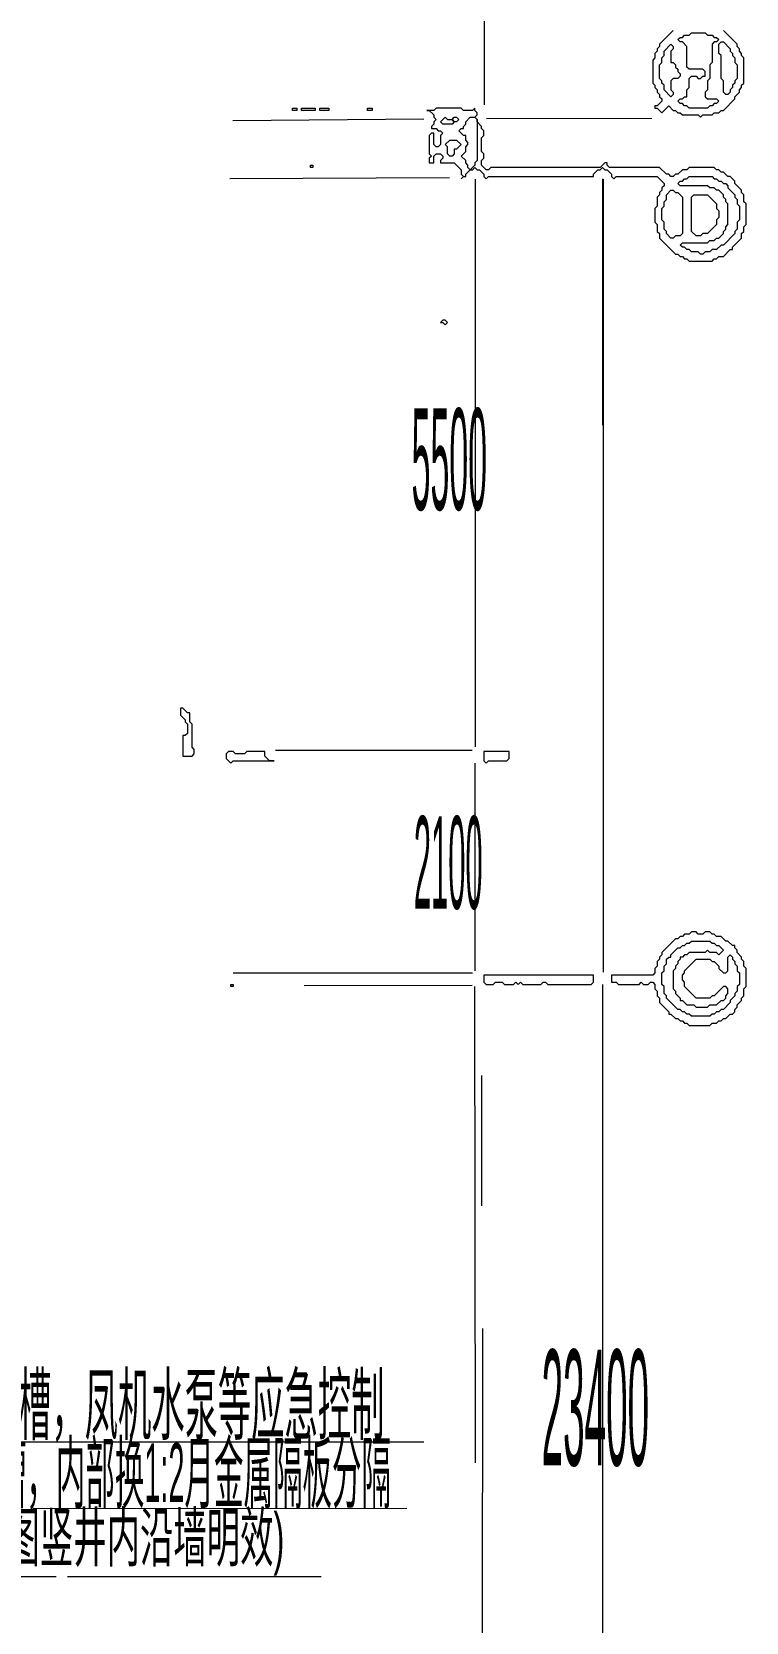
# Model space of a CAD drawing. Extents: x 20 to 3943, y 20 to 2783.
# Drawn here: x 2989 to 3302, y 1468 to 2164 of the extents above; entities that cross this region are included whole.
import ezdxf

# ---------------------------------------------------------------- set-up
doc = ezdxf.new("R2010")
doc.units = 0
for name, color, linetype, lineweight in [('OCR_TEXT', 6, 'Continuous', 0), ('TRACE_STRAIGHT', 5, 'Continuous', 0), ('TRACE_TEXT_SYMBOL', 6, 'Continuous', 0)]:
    doc.layers.add(name, color=color, linetype=linetype, lineweight=lineweight)
doc.styles.add('wqy-unicode', font='wqy-unicode.lff')

msp = doc.modelspace()

# ---------------------------------------------------------------- linework, layer by layer
at = {"layer": 'TRACE_STRAIGHT', "color": 5}
for p, q in [((3187.28, 2132.37), (3187.42, 2376.12)), ((3076.86, 2125.63), (3160.63, 2126.25)), ((3188.13, 2126.51), (3260.63, 2126.54)), ((3075.62, 2100.09), (3171.88, 2100.52)), ((3183.25, 1851.12), (3183.3, 2099.88)), ((3239, 2100), (3239, 1992)), ((3239.37, 1752.38), (3239.37, 2099.88)), ((3095.62, 1849.64), (3181.88, 1849.71)), ((3183, 1844), (3183, 1753)), ((3077, 1752), (3182, 1752)), ((3108.12, 1746.52), (3181.88, 1746.72)), ((3182.91, 1746.12), (3183.2, 1537.37)), ((3239, 1747), (3239, 1372)), ((3186, 1707), (3186, 1650)), ((3186.44, 1448.62), (3186.47, 1596.13)), ((2883.12, 1546.56), (3160.63, 1546.59)), ((2989.37, 1517.39), (3153.13, 1517.52)), ((2868.13, 1487.49), (2999.38, 1487.59)), ((3004.38, 1487.56), (3115.62, 1487.56))]:
    msp.add_line(p, q, dxfattribs=at)
at = {"layer": 'TRACE_TEXT_SYMBOL', "color": 6}
for points in [[(3270, 2165), (3264, 2159), (3264, 2158), (3263, 2157), (3263, 2156), (3262, 2155), (3262, 2153), (3261, 2152), (3261, 2142), (3262, 2141), (3262, 2140), (3263, 2139), (3263, 2138), (3264, 2137), (3264, 2136), (3265, 2135), (3265, 2134), (3263, 2132), (3262, 2132), (3262, 2131), (3263, 2131), (3265, 2129), (3268, 2132), (3270, 2130), (3271, 2130), (3272, 2129), (3273, 2129), (3274, 2128), (3281, 2128), (3282, 2127), (3283, 2128), (3287, 2128), (3288, 2129), (3290, 2129), (3291, 2130), (3292, 2130), (3297, 2135), (3297, 2136), (3299, 2138), (3299, 2139), (3300, 2140), (3300, 2141), (3301, 2142), (3301, 2153), (3300, 2154), (3300, 2155), (3299, 2156), (3299, 2157), (3298, 2158), (3298, 2159), (3292, 2165)], [(3166, 2131), (3165, 2130), (3162, 2130), (3163, 2130), (3165, 2128), (3165, 2127), (3166, 2126), (3165, 2125), (3165, 2124), (3164, 2123), (3164, 2122), (3166, 2122), (3167, 2121), (3168, 2121), (3169, 2120), (3168, 2119), (3168, 2115), (3167, 2114), (3166, 2114), (3165, 2115), (3165, 2120), (3164, 2120), (3163, 2119), (3163, 2111), (3164, 2110), (3163, 2109), (3163, 2107), (3165, 2107), (3165, 2110), (3166, 2111), (3168, 2111), (3169, 2110), (3169, 2109), (3168, 2108), (3168, 2107), (3174, 2107), (3177, 2104), (3177, 2102), (3178, 2101), (3177, 2100), (3178, 2101), (3179, 2101), (3179, 2102), (3181, 2104), (3182, 2104), (3183, 2105), (3184, 2104), (3185, 2104), (3187, 2102), (3187, 2101), (3188, 2100), (3189, 2101), (3235, 2101), (3235, 2102), (3237, 2104), (3238, 2104), (3239, 2105), (3240, 2104), (3241, 2104), (3243, 2102), (3243, 2101), (3244, 2100), (3245, 2101), (3263, 2101)], [(3238, 2105), (3190, 2105), (3189, 2104), (3188, 2104), (3186, 2106), (3186, 2108), (3187, 2109), (3187, 2111), (3186, 2112), (3186, 2118), (3187, 2119), (3187, 2121), (3186, 2122), (3186, 2123), (3184, 2125), (3184, 2126), (3183, 2127), (3184, 2128), (3184, 2129), (3183, 2130), (3183, 2131), (3182, 2130), (3178, 2130), (3177, 2131), (3166, 2131)], [(3263, 2101), (3266, 2098), (3266, 2097), (3265, 2096), (3265, 2095), (3264, 2094), (3264, 2093), (3263, 2092), (3263, 2088), (3262, 2087), (3262, 2081), (3263, 2080), (3263, 2077), (3264, 2076), (3264, 2074), (3271, 2067), (3272, 2067), (3273, 2066), (3274, 2066), (3275, 2065), (3276, 2065), (3277, 2064), (3287, 2064), (3288, 2065), (3289, 2065), (3290, 2066), (3292, 2066), (3295, 2069), (3296, 2069), (3296, 2070), (3300, 2074), (3300, 2076), (3301, 2077), (3301, 2079), (3302, 2080), (3302, 2089), (3301, 2090), (3301, 2093), (3300, 2094), (3300, 2095), (3297, 2098), (3297, 2099), (3295, 2101), (3294, 2101), (3292, 2103), (3291, 2103), (3290, 2104), (3289, 2104), (3288, 2105), (3277, 2105), (3276, 2104), (3274, 2104), (3272, 2102), (3271, 2102), (3270, 2101), (3269, 2101), (3268, 2102), (3267, 2102), (3264, 2105), (3242, 2105), (3241, 2106), (3241, 2107), (3240, 2107), (3238, 2105)], [(3278, 1770), (3277, 1769), (3275, 1769), (3274, 1768), (3273, 1768), (3272, 1767), (3271, 1767), (3265, 1761), (3265, 1760), (3264, 1759), (3264, 1758), (3263, 1757), (3263, 1755), (3262, 1754), (3262, 1752), (3261, 1751), (3243, 1751), (3243, 1748), (3245, 1748), (3246, 1747), (3255, 1747), (3256, 1748), (3257, 1747), (3259, 1747), (3260, 1748), (3261, 1748), (3262, 1747), (3262, 1745), (3263, 1744), (3263, 1742), (3264, 1741), (3264, 1739), (3268, 1735), (3268, 1734), (3269, 1734), (3271, 1732), (3272, 1732), (3273, 1731), (3274, 1731), (3275, 1730), (3276, 1730), (3277, 1729), (3286, 1729), (3287, 1730), (3289, 1730), (3290, 1731), (3291, 1731), (3292, 1732), (3293, 1732), (3295, 1734), (3296, 1734), (3297, 1735), (3297, 1736), (3298, 1737), (3298, 1738), (3300, 1740), (3300, 1741), (3301, 1742), (3301, 1745), (3302, 1746), (3302, 1754), (3301, 1755), (3301, 1757), (3300, 1758)], [(3294, 1759), (3295, 1760), (3296, 1759), (3296, 1758), (3297, 1757), (3297, 1756), (3298, 1755), (3298, 1753), (3299, 1752), (3299, 1747), (3298, 1746), (3298, 1744), (3297, 1743), (3297, 1742), (3295, 1740), (3295, 1739), (3292, 1736), (3291, 1736), (3290, 1735), (3289, 1735), (3288, 1734), (3287, 1734), (3286, 1733), (3278, 1733), (3277, 1734), (3276, 1734), (3275, 1735), (3274, 1735), (3273, 1736), (3272, 1736), (3267, 1741), (3267, 1742), (3266, 1743), (3266, 1746), (3265, 1747), (3265, 1752), (3266, 1753), (3266, 1755), (3267, 1756), (3267, 1758), (3268, 1759), (3269, 1759), (3269, 1760), (3272, 1763), (3273, 1763), (3274, 1764), (3275, 1764), (3276, 1765), (3277, 1765)], [(3277, 1765), (3278, 1766), (3286, 1766), (3287, 1765), (3288, 1765), (3289, 1764), (3290, 1764), (3292, 1762), (3290, 1760), (3289, 1761), (3286, 1761), (3285, 1762), (3284, 1761), (3277, 1761), (3276, 1760), (3275, 1760), (3274, 1759), (3273, 1759), (3273, 1758), (3272, 1757), (3272, 1756), (3271, 1755), (3271, 1754), (3270, 1753), (3270, 1745), (3271, 1744), (3271, 1743), (3273, 1741), (3273, 1740), (3274, 1740), (3276, 1738), (3279, 1738), (3280, 1737), (3285, 1737), (3286, 1738), (3289, 1738), (3291, 1740), (3292, 1740), (3293, 1741), (3293, 1742), (3294, 1743), (3294, 1745), (3293, 1746), (3292, 1746), (3288, 1742), (3287, 1742), (3286, 1741), (3280, 1741), (3275, 1746), (3275, 1748), (3274, 1749), (3274, 1751), (3275, 1752), (3275, 1753), (3280, 1758), (3286, 1758), (3287, 1757), (3288, 1757), (3290, 1755), (3290, 1754), (3292, 1752), (3293, 1752), (3294, 1753), (3294, 1759)], [(3300, 1758), (3300, 1759), (3298, 1761), (3298, 1762), (3297, 1763), (3297, 1764), (3296, 1764), (3294, 1766), (3293, 1766), (3291, 1768), (3289, 1768), (3288, 1769), (3287, 1769), (3286, 1770), (3284, 1770), (3283, 1769), (3281, 1769), (3280, 1770), (3278, 1770)]]:
    msp.add_lwpolyline(points, dxfattribs=at)
for points in [[(3277, 2163), (3278, 2164), (3284, 2164), (3285, 2163), (3287, 2163), (3288, 2162), (3289, 2162), (3290, 2161), (3289, 2160), (3288, 2160), (3287, 2159), (3287, 2151), (3286, 2150), (3286, 2144), (3285, 2143), (3285, 2139), (3284, 2138), (3284, 2136), (3285, 2135), (3289, 2135), (3290, 2134), (3289, 2133), (3288, 2133), (3287, 2132), (3286, 2132), (3285, 2131), (3277, 2131), (3276, 2132), (3275, 2132), (3274, 2133), (3273, 2133), (3272, 2134), (3273, 2135), (3274, 2135), (3275, 2136), (3276, 2136), (3276, 2139), (3277, 2140), (3277, 2144), (3278, 2145), (3280, 2145), (3281, 2144), (3282, 2144), (3283, 2145), (3284, 2145), (3284, 2147), (3283, 2148), (3277, 2148), (3276, 2149), (3276, 2158), (3274, 2160), (3273, 2160), (3272, 2161), (3273, 2162), (3274, 2162), (3275, 2163)], [(3269, 2159), (3270, 2158), (3270, 2157), (3269, 2156), (3269, 2151), (3270, 2151), (3271, 2150), (3271, 2149), (3272, 2148), (3272, 2147), (3273, 2146), (3273, 2145), (3272, 2144), (3270, 2144), (3269, 2143), (3269, 2139), (3270, 2138), (3270, 2137), (3269, 2136), (3266, 2139), (3266, 2141), (3265, 2142), (3265, 2143), (3264, 2144), (3264, 2150), (3265, 2151), (3265, 2153), (3266, 2154), (3266, 2156)], [(3290, 2159), (3291, 2160), (3292, 2160), (3295, 2157), (3295, 2156), (3296, 2155), (3296, 2154), (3297, 2153), (3297, 2151), (3298, 2150), (3298, 2144), (3297, 2143), (3297, 2142), (3296, 2141), (3296, 2140), (3295, 2139), (3295, 2138), (3294, 2137), (3293, 2137), (3292, 2138), (3292, 2143), (3291, 2144), (3291, 2154), (3290, 2155)], [(3103, 2131), (3105, 2131), (3105, 2130), (3103, 2130)], [(3107, 2131), (3113, 2131), (3113, 2130), (3107, 2130)], [(3115, 2131), (3119, 2131), (3119, 2130), (3115, 2130)], [(3136, 2131), (3138, 2131), (3138, 2130), (3136, 2130)], [(3170, 2127), (3171, 2126), (3173, 2126), (3174, 2125), (3173, 2124), (3169, 2124), (3168, 2125)], [(3173, 2126), (3174, 2127), (3175, 2127), (3176, 2126), (3175, 2125), (3174, 2125)], [(3181, 2127), (3183, 2127), (3184, 2126), (3184, 2108), (3183, 2107), (3183, 2106), (3181, 2104), (3180, 2105), (3180, 2106), (3179, 2107), (3179, 2108), (3177, 2110), (3179, 2112), (3179, 2114), (3180, 2115), (3180, 2116), (3179, 2117), (3179, 2119), (3178, 2119), (3176, 2121), (3177, 2122), (3178, 2122), (3178, 2123), (3179, 2124), (3179, 2125)], [(3172, 2117), (3175, 2117), (3177, 2115), (3175, 2113), (3174, 2113), (3174, 2111), (3173, 2110), (3172, 2110), (3171, 2111), (3171, 2114), (3170, 2115)], [(3111, 2106), (3112, 2106), (3112, 2105), (3111, 2105)], [(3276, 2100), (3277, 2101), (3287, 2101), (3288, 2100), (3289, 2100), (3290, 2099), (3291, 2099), (3292, 2098), (3293, 2098), (3294, 2097), (3294, 2096), (3297, 2093), (3297, 2092), (3298, 2091), (3298, 2089), (3299, 2088), (3299, 2082), (3298, 2081), (3298, 2078), (3297, 2077), (3297, 2076), (3292, 2071), (3291, 2071), (3289, 2069), (3287, 2069), (3286, 2068), (3284, 2068), (3283, 2067), (3282, 2067), (3281, 2068), (3278, 2068), (3277, 2069), (3276, 2069), (3275, 2070), (3274, 2070), (3273, 2071), (3274, 2072), (3285, 2072), (3286, 2073), (3288, 2073), (3289, 2074), (3290, 2074), (3292, 2076), (3292, 2077), (3293, 2078), (3293, 2079), (3294, 2080), (3294, 2089), (3293, 2090), (3293, 2091), (3292, 2092), (3292, 2093), (3290, 2095), (3289, 2095), (3288, 2096), (3286, 2096), (3285, 2097), (3273, 2097), (3272, 2098), (3273, 2099), (3274, 2099), (3275, 2100)], [(3269, 2095), (3270, 2095), (3271, 2094), (3272, 2094), (3274, 2092), (3274, 2076), (3273, 2075), (3271, 2075), (3270, 2074), (3269, 2074), (3267, 2076), (3267, 2077), (3266, 2078), (3266, 2081), (3265, 2082), (3265, 2087), (3266, 2088), (3266, 2090), (3267, 2091), (3267, 2093)], [(3278, 2092), (3279, 2093), (3285, 2093), (3289, 2089), (3289, 2087), (3290, 2086), (3290, 2083), (3289, 2082), (3289, 2080), (3285, 2076), (3283, 2076), (3282, 2075), (3280, 2075), (3278, 2077)], [(3169, 2038), (3168, 2037), (3169, 2037), (3170, 2036), (3171, 2037), (3170, 2038)], [(3054, 1868), (3054, 1865), (3056, 1863), (3056, 1862), (3057, 1861), (3057, 1857), (3056, 1856), (3055, 1856), (3055, 1847), (3059, 1847), (3060, 1848), (3060, 1850), (3059, 1851), (3059, 1861), (3058, 1862), (3058, 1866), (3057, 1866), (3055, 1868)], [(3075, 1849), (3074, 1848), (3074, 1846), (3076, 1844), (3077, 1845), (3095, 1845), (3093, 1845), (3091, 1847), (3091, 1849), (3083, 1849), (3082, 1848), (3078, 1848), (3077, 1849)], [(3187, 1849), (3187, 1845), (3188, 1844), (3189, 1845), (3197, 1845), (3198, 1846), (3198, 1849)], [(3187, 1751), (3187, 1748), (3188, 1747), (3191, 1747), (3192, 1748), (3195, 1748), (3196, 1747), (3200, 1747), (3201, 1748), (3202, 1747), (3203, 1748), (3204, 1747), (3212, 1747), (3213, 1748), (3214, 1748), (3215, 1747), (3234, 1747), (3235, 1748), (3235, 1751)], [(3076, 1747), (3077, 1747), (3077, 1746), (3076, 1746)]]:
    msp.add_lwpolyline(points, close=True, dxfattribs=at)

# ---------------------------------------------------------------- texts
at = {"layer": 'OCR_TEXT', "color": 6, "style": 'wqy-unicode'}
for s, height, width, p in [('5500', 44.46, 0.25, (3155.29, 1954.94)), ('2100', 40.56, 0.25, (3156.28, 1780.15)), ('23400', 50.7, 0.25, (3212.29, 1536.19)), ('100x100防火线槽，凤机水泵等应急控制', 25.74, 0.415887, (2884.01, 1550.17)), ('400x100防火线槽，内部换1:2月金属隔板分隔', 25.74, 0.368278, (2886.01, 1520.17)), ('详见系统图竖井内沿墙明效)', 21.06, 0.509411, (2919.11, 1494.23))]:
    msp.add_text(s, height=height, dxfattribs=dict(at, width=width)).set_placement(p)

doc.saveas('drawing.dxf')
